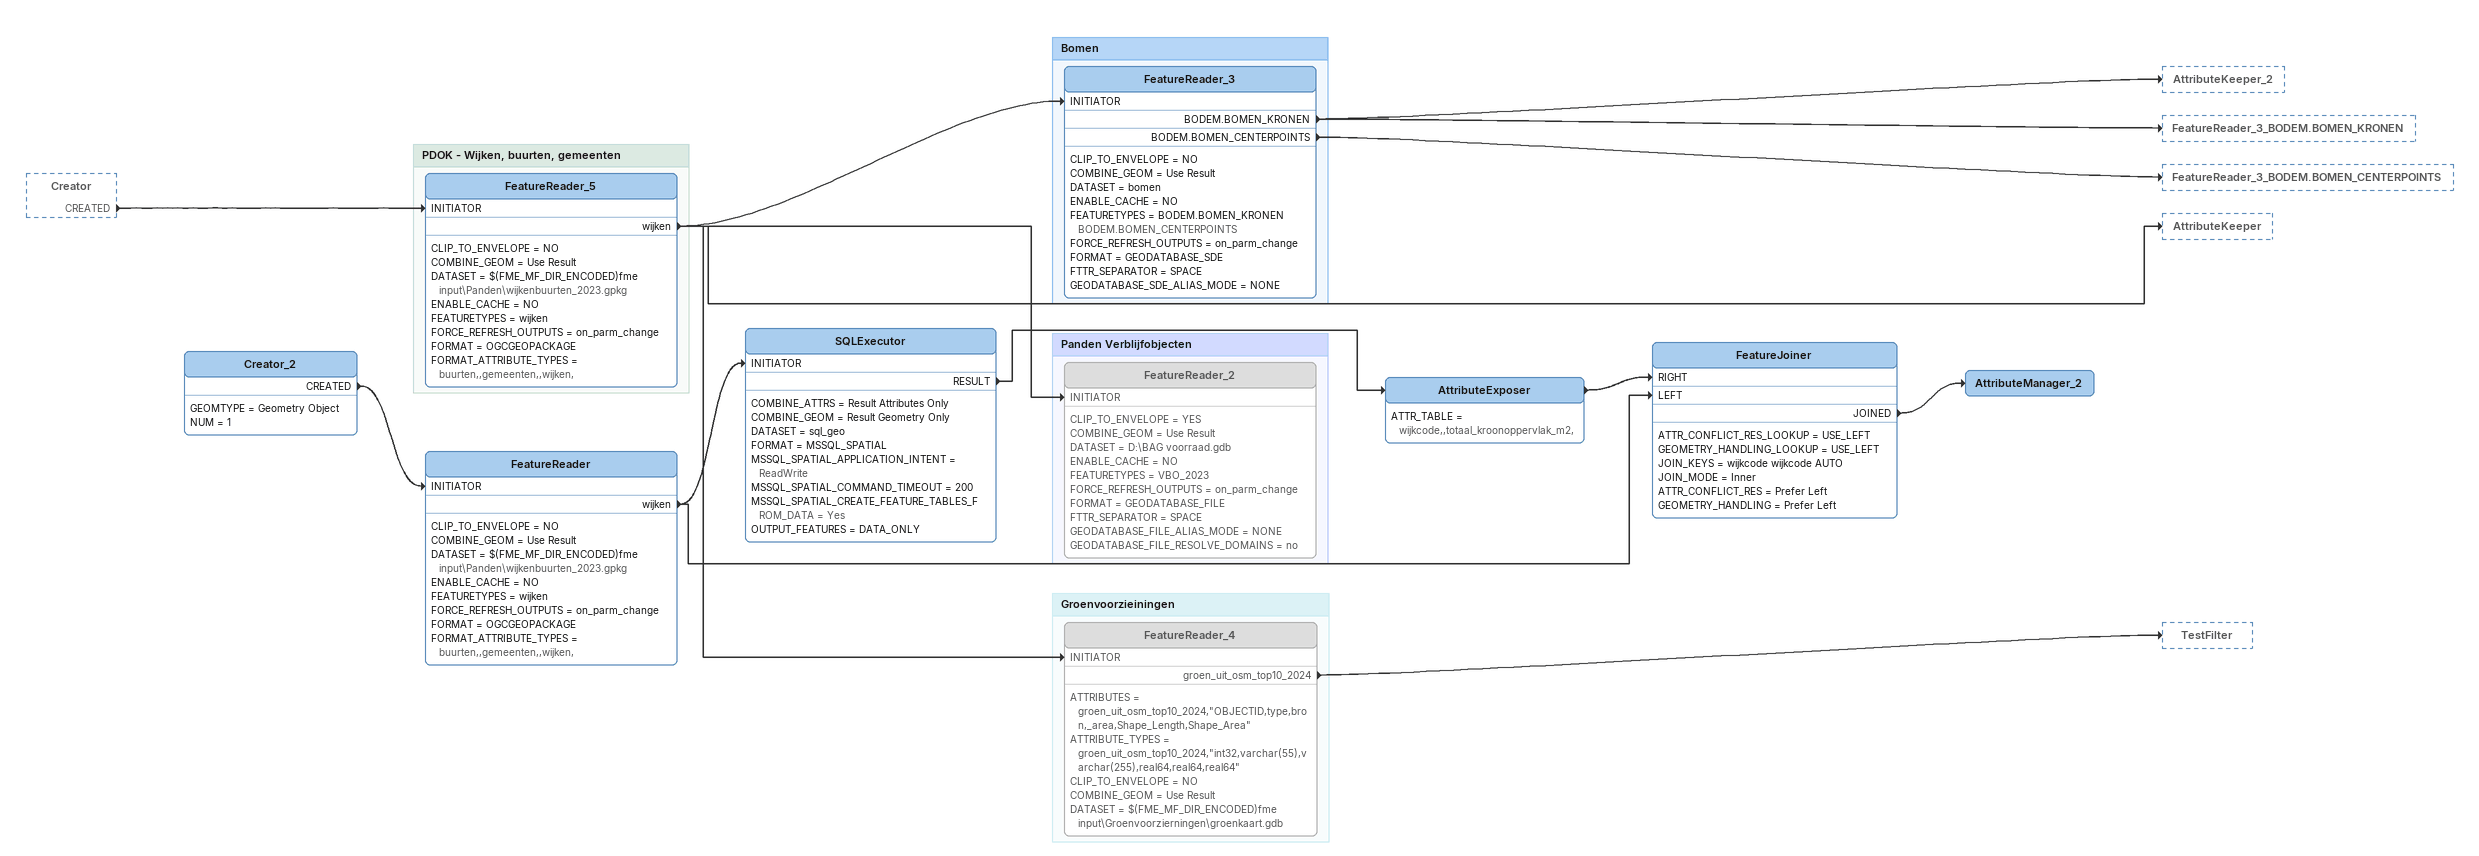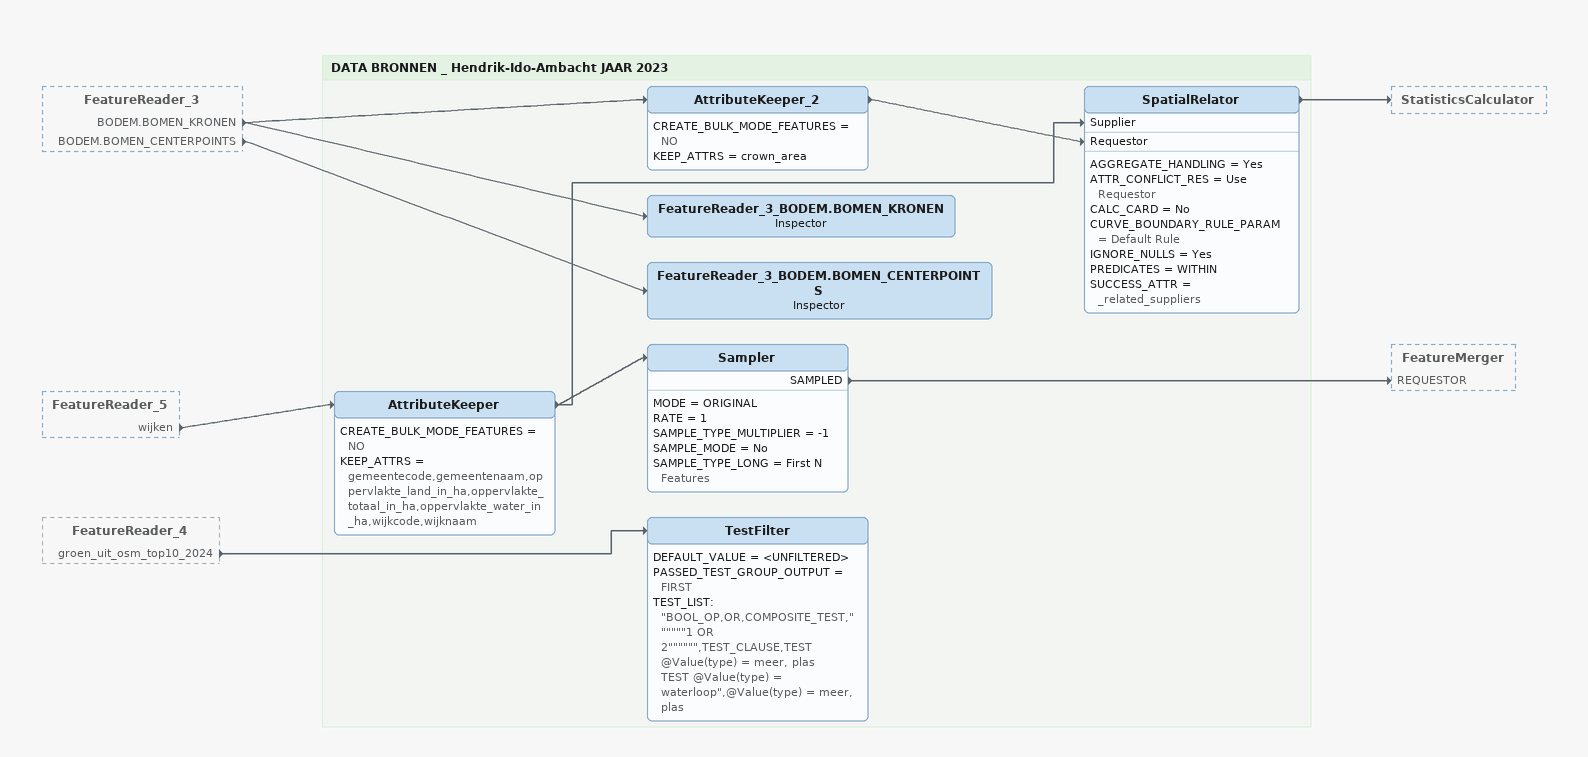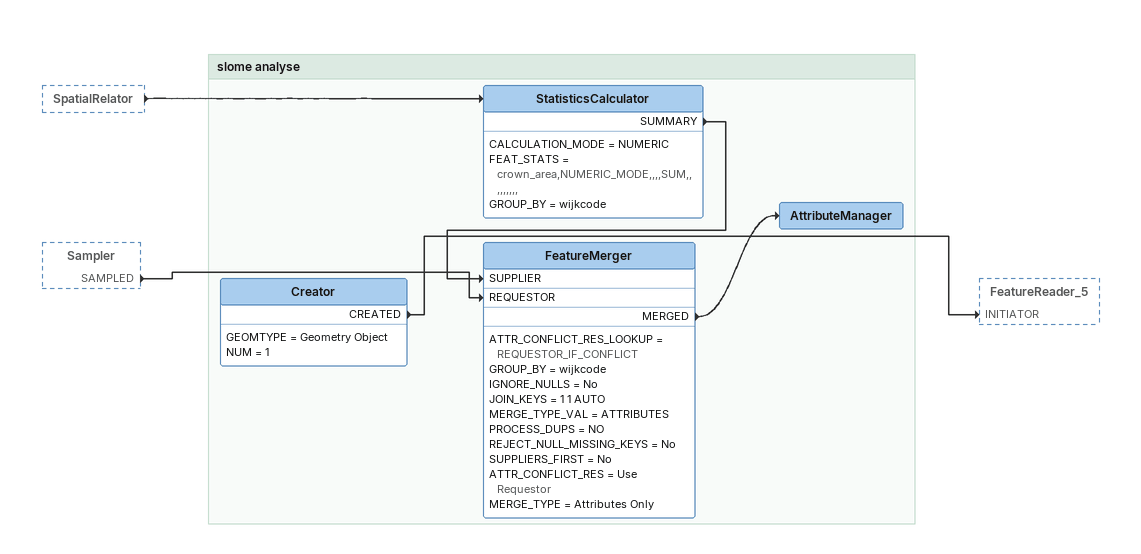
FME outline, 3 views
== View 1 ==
Creator [outside]
    CREATED -> FeatureReader_5 [INITIATOR]
Creator_2
    GEOMTYPE = Geometry Object
    NUM = 1
    CREATED -> FeatureReader [INITIATOR]
FeatureReader
    CLIP_TO_ENVELOPE = NO
    COMBINE_GEOM = Use Result
    DATASET = $(FME_MF_DIR_ENCODED)fme input\Panden\wijkenbuurten_2023.gpkg
    ENABLE_CACHE = NO
    FEATURETYPES = wijken
    FORCE_REFRESH_OUTPUTS = on_parm_change
    FORMAT = OGCGEOPACKAGE
    FORMAT_ATTRIBUTE_TYPES = buurten,,gemeenten,,wijken,
    wijken -> SQLExecutor [INITIATOR]
    wijken -> FeatureJoiner [LEFT]
SQLExecutor
    COMBINE_ATTRS = Result Attributes Only
    COMBINE_GEOM = Result Geometry Only
    DATASET = sql_geo
    FORMAT = MSSQL_SPATIAL
    MSSQL_SPATIAL_APPLICATION_INTENT = ReadWrite
    MSSQL_SPATIAL_COMMAND_TIMEOUT = 200
    MSSQL_SPATIAL_CREATE_FEATURE_TABLES_FROM_DATA = Yes
    OUTPUT_FEATURES = DATA_ONLY
    RESULT -> AttributeExposer
AttributeExposer
    ATTR_TABLE = wijkcode,,totaal_kroonoppervlak_m2,
    -> FeatureJoiner [RIGHT]
FeatureJoiner
    ATTR_CONFLICT_RES_LOOKUP = USE_LEFT
    GEOMETRY_HANDLING_LOOKUP = USE_LEFT
    JOIN_KEYS = wijkcode wijkcode AUTO
    JOIN_MODE = Inner
    ATTR_CONFLICT_RES = Prefer Left
    GEOMETRY_HANDLING = Prefer Left
    JOINED -> AttributeManager_2
AttributeManager_2

Bookmark: PDOK - Wijken, buurten, gemeenten
FeatureReader_5
    CLIP_TO_ENVELOPE = NO
    COMBINE_GEOM = Use Result
    DATASET = $(FME_MF_DIR_ENCODED)fme input\Panden\wijkenbuurten_2023.gpkg
    ENABLE_CACHE = NO
    FEATURETYPES = wijken
    FORCE_REFRESH_OUTPUTS = on_parm_change
    FORMAT = OGCGEOPACKAGE
    FORMAT_ATTRIBUTE_TYPES = buurten,,gemeenten,,wijken,
    wijken -> FeatureReader_2 [INITIATOR]
    wijken -> FeatureReader_4 [INITIATOR]
    wijken -> FeatureReader_3 [INITIATOR]
    wijken -> AttributeKeeper

Bookmark: Bomen
FeatureReader_3
    CLIP_TO_ENVELOPE = NO
    COMBINE_GEOM = Use Result
    DATASET = bomen
    ENABLE_CACHE = NO
    FEATURETYPES = BODEM.BOMEN_KRONEN BODEM.BOMEN_CENTERPOINTS
    FORCE_REFRESH_OUTPUTS = on_parm_change
    FORMAT = GEODATABASE_SDE
    FTTR_SEPARATOR = SPACE
    GEODATABASE_SDE_ALIAS_MODE = NONE
    BODEM.BOMEN_KRONEN -> AttributeKeeper_2
    BODEM.BOMEN_KRONEN -> FeatureReader_3_BODEM.BOMEN_KRONEN
    BODEM.BOMEN_CENTERPOINTS -> FeatureReader_3_BODEM.BOMEN_CENTERPOINTS

Bookmark: Panden Verblijfobjecten
FeatureReader_2 [off]
    CLIP_TO_ENVELOPE = YES
    COMBINE_GEOM = Use Result
    DATASET = D:\BAG voorraad.gdb
    ENABLE_CACHE = NO
    FEATURETYPES = VBO_2023
    FORCE_REFRESH_OUTPUTS = on_parm_change
    FORMAT = GEODATABASE_FILE
    FTTR_SEPARATOR = SPACE
    GEODATABASE_FILE_ALIAS_MODE = NONE
    GEODATABASE_FILE_RESOLVE_DOMAINS = no

Bookmark: Groenvoorzieiningen
FeatureReader_4 [off]
    ATTRIBUTES = groen_uit_osm_top10_2024,"OBJECTID,type,bron,_area,Shape_Length,Shape_Area"
    ATTRIBUTE_TYPES = groen_uit_osm_top10_2024,"int32,varchar(55),varchar(255),real64,real64,real64"
    CLIP_TO_ENVELOPE = NO
    COMBINE_GEOM = Use Result
    DATASET = $(FME_MF_DIR_ENCODED)fme input\Groenvoorzierningen\groenkaart.gdb
    groen_uit_osm_top10_2024 -> TestFilter

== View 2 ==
FeatureReader_3 [outside]
    BODEM.BOMEN_KRONEN -> AttributeKeeper_2
    BODEM.BOMEN_KRONEN -> FeatureReader_3_BODEM.BOMEN_KRONEN
    BODEM.BOMEN_CENTERPOINTS -> FeatureReader_3_BODEM.BOMEN_CENTERPOINTS
FeatureReader_5 [outside]
    wijken -> AttributeKeeper
FeatureReader_4 [outside]
    groen_uit_osm_top10_2024 -> TestFilter

Bookmark: DATA BRONNEN _ Hendrik-Ido-Ambacht JAAR 2023
AttributeKeeper_2
    CREATE_BULK_MODE_FEATURES = NO
    KEEP_ATTRS = crown_area
    -> SpatialRelator [Requestor]
FeatureReader_3_BODEM.BOMEN_KRONEN: Inspector
FeatureReader_3_BODEM.BOMEN_CENTERPOINTS: Inspector
AttributeKeeper
    CREATE_BULK_MODE_FEATURES = NO
    KEEP_ATTRS = gemeentecode,gemeentenaam,oppervlakte_land_in_ha,oppervlakte_totaal_in_ha,oppervlakte_water_in_ha,wijkcode,wijknaam
    -> Sampler
    -> SpatialRelator [Supplier]
SpatialRelator
    AGGREGATE_HANDLING = Yes
    ATTR_CONFLICT_RES = Use Requestor
    CALC_CARD = No
    CURVE_BOUNDARY_RULE_PARAM = Default Rule
    IGNORE_NULLS = Yes
    PREDICATES = WITHIN
    SUCCESS_ATTR = _related_suppliers
    -> StatisticsCalculator
Sampler
    MODE = ORIGINAL
    RATE = 1
    SAMPLE_TYPE_MULTIPLIER = -1
    SAMPLE_MODE = No
    SAMPLE_TYPE_LONG = First N Features
    SAMPLED -> FeatureMerger [REQUESTOR]
TestFilter
    DEFAULT_VALUE = <UNFILTERED>
    PASSED_TEST_GROUP_OUTPUT = FIRST
    TEST_LIST:
      "BOOL_OP,OR,COMPOSITE_TEST,""""""1 OR 2"""""",TEST_CLAUSE,TEST @Value(type) = meer, plas
      TEST @Value(type) = waterloop",@Value(type) = meer, plas

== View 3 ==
SpatialRelator [outside]
    -> StatisticsCalculator
Sampler [outside]
    SAMPLED -> FeatureMerger [REQUESTOR]

Bookmark: slome analyse
Creator
    GEOMTYPE = Geometry Object
    NUM = 1
    CREATED -> FeatureReader_5 [INITIATOR]
StatisticsCalculator
    CALCULATION_MODE = NUMERIC
    FEAT_STATS = crown_area,NUMERIC_MODE,,,,SUM,,,,,,,,,
    GROUP_BY = wijkcode
    SUMMARY -> FeatureMerger [SUPPLIER]
FeatureMerger
    ATTR_CONFLICT_RES_LOOKUP = REQUESTOR_IF_CONFLICT
    GROUP_BY = wijkcode
    IGNORE_NULLS = No
    JOIN_KEYS = 1 1 AUTO
    MERGE_TYPE_VAL = ATTRIBUTES
    PROCESS_DUPS = NO
    REJECT_NULL_MISSING_KEYS = No
    SUPPLIERS_FIRST = No
    ATTR_CONFLICT_RES = Use Requestor
    MERGE_TYPE = Attributes Only
    MERGED -> AttributeManager
AttributeManager
